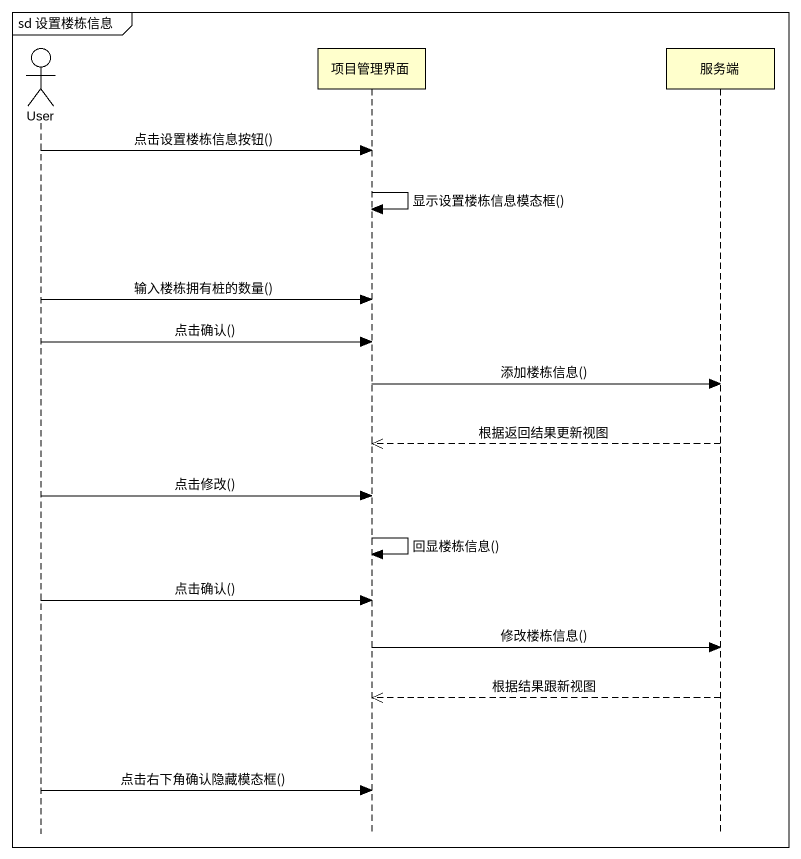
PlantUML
@startuml
mainframe sd 设置楼栋信息
hide footbox
actor User
participant 项目管理界面
participant 服务端

User -> 项目管理界面 : 点击设置楼栋信息按钮()
项目管理界面 -> 项目管理界面 : 显示设置楼栋信息模态框()
User -> 项目管理界面 : 输入楼栋拥有桩的数量()
User -> 项目管理界面 : 点击确认()
项目管理界面 -> 服务端 : 添加楼栋信息()
服务端 -->> 项目管理界面 : 根据返回结果更新视图
User -> 项目管理界面 : 点击修改()
项目管理界面 -> 项目管理界面 : 回显楼栋信息()
User -> 项目管理界面 : 点击确认()
项目管理界面 -> 服务端 : 修改楼栋信息()
服务端 -->> 项目管理界面 : 根据结果跟新视图
User -> 项目管理界面 : 点击右下角确认隐藏模态框()
@enduml
